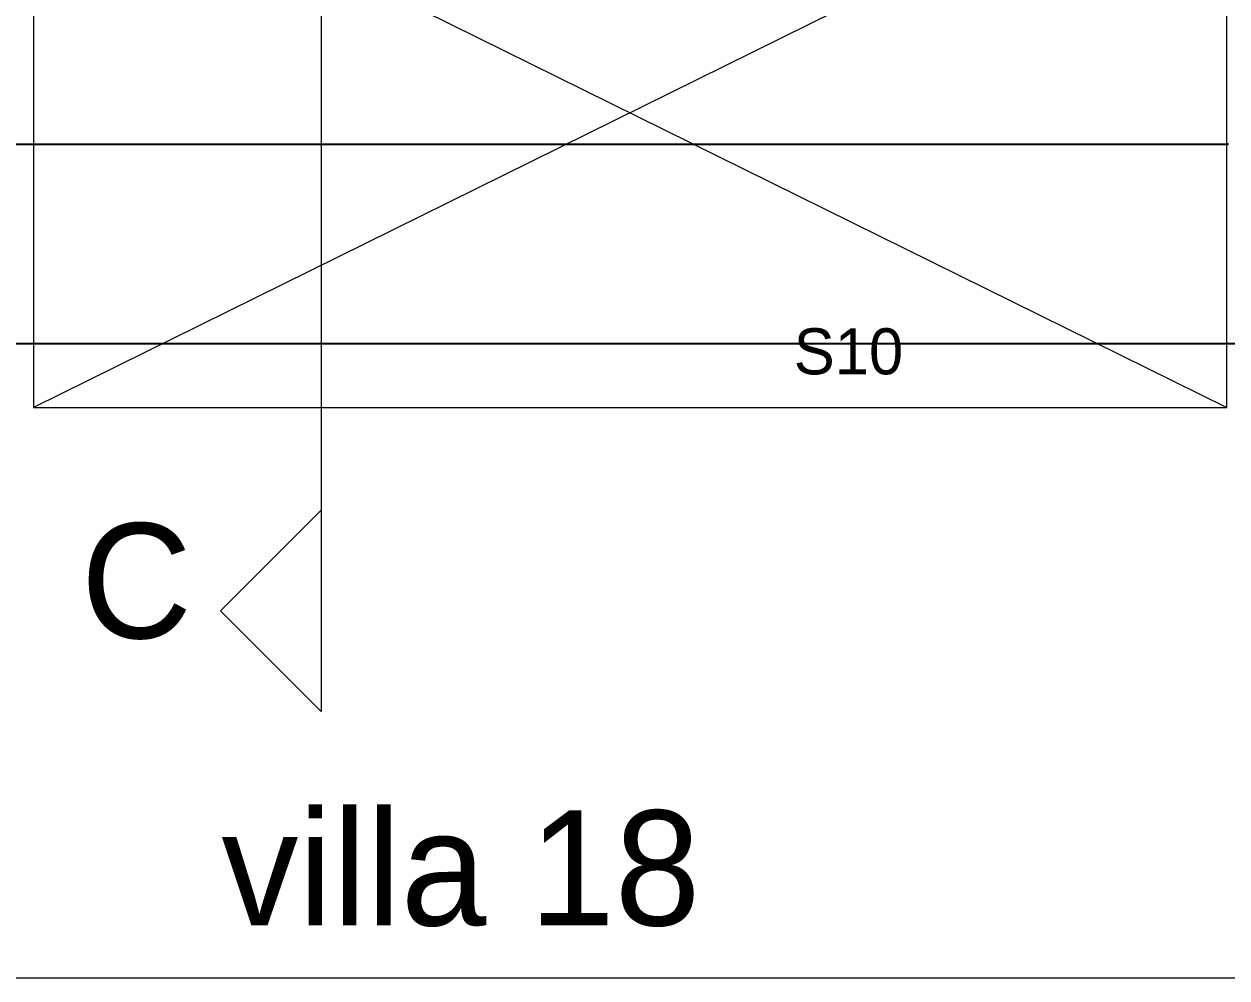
# Model space of a CAD drawing. Header units: metres. Extents: x -12536 to 12621, y -17191 to 9596.
# Drawn here: x -9709.8 to -9291.6, y -14453.3 to -14121.6 of the extents above; entities that cross this region are included whole.
import ezdxf
from ezdxf.enums import TextEntityAlignment as Align
from ezdxf.lldxf.tags import DXFTag

# ---------------------------------------------------------------- set-up
doc = ezdxf.new("R2010")
doc.units = ezdxf.units.M
doc.header["$MEASUREMENT"] = 0
doc.header["$PDMODE"] = 2
doc.header["$PDSIZE"] = 0.25
for name, color, linetype in [('Calque commun', 7, 'Continuous'), ('Cotations', 7, 'Continuous'), ('Layer100', 7, 'Continuous'), ('Textes', 7, 'Continuous')]:
    doc.layers.add(name, color=color, linetype=linetype)
doc.styles.add('Century Gothic11', font='GOTHIC.TTF', dxfattribs={"height": 0.18})
doc.styles.add('Century Gothic15', font='GOTHIC.TTF', dxfattribs={"height": 0.18})
doc.styles.add('Century Gothic16', font='GOTHIC.TTF', dxfattribs={"height": 0.18})
doc.styles.add('Verdana', font='verdana.ttf', dxfattribs={"height": 0.08})
tags = doc.linetypes.add('DASHDOT2', pattern=[0.5, 0.25, -0.125, 0, -0.125]).pattern_tags.tags
tags[10:11] = [DXFTag(74, 4), DXFTag(75, 0), DXFTag(340, '0'), DXFTag(46, 1.0), DXFTag(50, 0.0), DXFTag(44, 0.0), DXFTag(45, 0.0)]
tags[8:9] = [DXFTag(74, 4), DXFTag(75, 0), DXFTag(340, '0'), DXFTag(46, 1.0), DXFTag(50, 0.0), DXFTag(44, 0.0), DXFTag(45, 0.0)]
tags[6:7] = [DXFTag(74, 4), DXFTag(75, 0), DXFTag(340, '0'), DXFTag(46, 1.0), DXFTag(50, 0.0), DXFTag(44, 0.0), DXFTag(45, 0.0)]
tags[4:5] = [DXFTag(74, 4), DXFTag(75, 0), DXFTag(340, '0'), DXFTag(46, 1.0), DXFTag(50, 0.0), DXFTag(44, 0.0), DXFTag(45, 0.0)]
tags = doc.linetypes.add('HIDDEN', pattern=[0.375, 0.25, -0.125]).pattern_tags.tags
tags[6:7] = [DXFTag(74, 4), DXFTag(75, 0), DXFTag(340, '0'), DXFTag(46, 1.0), DXFTag(50, 0.0), DXFTag(44, 0.0), DXFTag(45, 0.0)]
tags[4:5] = [DXFTag(74, 4), DXFTag(75, 0), DXFTag(340, '0'), DXFTag(46, 1.0), DXFTag(50, 0.0), DXFTag(44, 0.0), DXFTag(45, 0.0)]
doc.dimstyles.new('DIM1', dxfattribs={"dimtxt": 0.08, "dimasz": 0.1, "dimexe": 0.05, "dimexo": 0, "dimgap": 0, "dimtad": 1, "dimjust": 2, "dimzin": 1, "dimdsep": 46, "dimtxsty": 'Verdana', "dimblk": 'ORIGIN', "dimcen": 0.09, "dimadec": 0, "dimazin": 0, "dimtfac": 1, "dimtdec": 4, "dimtix": 1, "dimtofl": 0, "dimtmove": 0, "dimatfit": 3, "dimfxl": 0.05, "dimfxlon": 1, "dimfrac": 2, "dimtolj": 1, "dimtzin": 0, "dimarcsym": 2})

# ---------------------------------------------------------------- blocks, each defined once
blk = doc.blocks.new('_ORIGIN')
at = {"color": 0, "linetype": 'ByBlock', "lineweight": -2}
blk.add_line((0, 0), (-1, 0), dxfattribs=at)
blk.add_circle((0, 0), 0.5, dxfattribs=at)
blk = doc.blocks.new('*D2010')
at = {"layer": 'Calque commun', "color": 0, "linetype": 'ByBlock', "lineweight": -2, "transparency": 16777216}
for p, q in [((-9951.29, -14163.32), (-9951.29, -14163.42)), ((-9951.19, -14163.37), (-9291.39, -14163.37)), ((-9291.29, -14163.37), (-9291.39, -14163.37)), ((-9291.29, -14163.32), (-9291.29, -14163.42))]:
    blk.add_line(p, q, dxfattribs=at)
at = {"layer": 'Calque commun', "color": 0, "linetype": 'Continuous', "lineweight": -2, "transparency": 16777216}
blk.add_line((-9291.19, -14163.37), (-9291.09, -14163.37), dxfattribs=at)
at = {"layer": 'Defpoints', "color": 0, "linetype": 'Continuous', "transparency": 16777216}
for p in [(-9951.29, -14124.22), (-9291.29, -14124.22), (-9291.29, -14163.37)]:
    blk.add_point(p, dxfattribs=at)
at = {"layer": 'Calque commun', "color": 0, "linetype": 'Continuous', "lineweight": -2, "transparency": 16777216, "xscale": 0.1000000014901161, "yscale": 0.1000000014901161, "zscale": 0.1000000014901161, "rotation": 180}
for p in [(-9951.29, -14163.37), (-9291.29, -14163.37)]:
    blk.add_blockref('_ORIGIN', p, dxfattribs=at)
at = {"layer": 'Calque commun', "color": 0, "linetype": 'Continuous', "lineweight": 5, "transparency": 16777216, "insert": (-9291.57, -14163.37), "char_height": 0.08, "attachment_point": 8, "line_spacing_factor": 0.773441, "style": 'Verdana'}
blk.add_mtext('\\A1;660.00', dxfattribs=at)
blk = doc.blocks.new('*D2012')
at = {"layer": 'Calque commun', "color": 0, "linetype": 'ByBlock', "lineweight": -2, "transparency": 16777216}
for p, q in [((-9951.29, -14232.66), (-9951.29, -14232.76)), ((-9951.19, -14232.71), (-8007.39, -14232.71)), ((-8007.29, -14232.71), (-8007.39, -14232.71)), ((-8007.29, -14232.66), (-8007.29, -14232.76))]:
    blk.add_line(p, q, dxfattribs=at)
at = {"layer": 'Calque commun', "color": 0, "linetype": 'Continuous', "lineweight": -2, "transparency": 16777216}
blk.add_line((-8007.19, -14232.71), (-8007.09, -14232.71), dxfattribs=at)
at = {"layer": 'Defpoints', "color": 0, "linetype": 'Continuous', "transparency": 16777216}
for p in [(-9951.29, -14163.37), (-8007.29, -14163.37), (-8007.29, -14232.71)]:
    blk.add_point(p, dxfattribs=at)
at = {"layer": 'Calque commun', "color": 0, "linetype": 'Continuous', "lineweight": -2, "transparency": 16777216, "xscale": 0.1000000014901161, "yscale": 0.1000000014901161, "zscale": 0.1000000014901161, "rotation": 180}
for p in [(-9951.29, -14232.71), (-8007.29, -14232.71)]:
    blk.add_blockref('_ORIGIN', p, dxfattribs=at)
at = {"layer": 'Calque commun', "color": 0, "linetype": 'Continuous', "lineweight": 5, "transparency": 16777216, "insert": (-8007.61, -14232.71), "char_height": 0.08, "attachment_point": 8, "line_spacing_factor": 0.773441, "style": 'Verdana'}
blk.add_mtext('\\A1;1944.00', dxfattribs=at)
blk = doc.blocks.new('fleche08')
at = {"layer": 'Layer100', "color": 6, "linetype": 'Continuous', "lineweight": 20}
mesh = blk.add_polyface(dxfattribs=at)
corners = [(-0.35, -0.35), (0, 0), (0.35, -0.35)]
mesh.append_faces([[corners[k] for k in face] for face in [(0, 1, 2)]], dxfattribs={"color": 6})

msp = doc.modelspace()

# ---------------------------------------------------------------- linework, layer by layer
at = {"layer": 'Calque commun', "color": 12, "linetype": 'HIDDEN', "lineweight": 5}
for p, q in [((-9291.558, -14049.943), (-9706.558, -14254.943)), ((-9706.558, -14049.943), (-9291.558, -14254.943))]:
    msp.add_line(p, q, dxfattribs=at)
at = {"layer": 'Cotations', "color": 1, "linetype": 'DASHDOT2', "lineweight": 20, "flags": 128}
msp.add_lwpolyline([(-9606.533, -12943.657), (-9606.533, -14323.771), (-9606.533, -14323.771)], dxfattribs=at)

# ---------------------------------------------------------------- block references
at = {"layer": 'Calque commun', "color": 0, "linetype": 'ByBlock', "lineweight": -2, "xscale": 100, "yscale": 100, "zscale": 100, "rotation": 90}
msp.add_blockref('fleche08', (-9641.533, -14325.616), dxfattribs=at)

# ---------------------------------------------------------------- texts
at = {"layer": 'Textes', "color": 5, "linetype": 'ByBlock', "lineweight": -2, "style": 'Century Gothic11'}
msp.add_text('S10', height=16, dxfattribs=at).set_placement((-9404.119, -14227.412), align=Align.TOP_RIGHT)
at = {"layer": 'Textes', "color": 5, "linetype": 'ByBlock', "lineweight": -2, "style": 'Century Gothic15'}
msp.add_text('C', height=40, dxfattribs=at).set_placement((-9690.038, -14295.18), align=Align.TOP_LEFT)
at = {"layer": 'Textes', "color": 5, "linetype": 'ByBlock', "lineweight": -2, "style": 'Century Gothic16'}
msp.add_text('villa 18', height=40, dxfattribs=at).set_placement((-9641.17, -14435.037))

# ---------------------------------------------------------------- dimensions: what is measured, and where the dimension line sits
at = {"layer": 'Calque commun', "color": 5, "linetype": 'Continuous', "lineweight": 5}
for p1, p2, distance, picture, middle in [((-9951.286, -14124.219), (-9291.287, -14124.219), -39.146, '*D2010', (-9291.574, -14163.324)), ((-9951.286, -14163.366), (-8007.287, -14163.366), -69.349, '*D2012', (-8007.605, -14232.673))]:
    dim = msp.add_aligned_dim(p1=p1, p2=p2, distance=distance, dimstyle='DIM1', dxfattribs=at)
    dim.commit()
    dim.dimension.update_dxf_attribs({"geometry": picture, "text_midpoint": middle})

# ---------------------------------------------------------------- meshes
at = {"layer": 'Calque commun', "color": 7, "linetype": 'Continuous', "lineweight": 5}
mesh = msp.add_polyface(dxfattribs=at)
corners = [(-6255.473, -10253.272), (-12255.473, -10253.272), (-12255.473, -14453.272), (-6255.473, -14453.272)]
mesh.append_faces([[corners[k] for k in face] for face in [(0, 1, 2, 3)]], dxfattribs={"color": 7})
at = {"layer": 'Calque commun', "color": 12, "linetype": 'HIDDEN', "lineweight": 5}
mesh = msp.add_polyface(dxfattribs=at)
corners = [(-9706.558, -14254.943), (-9291.558, -14254.943), (-9291.558, -14049.943), (-9706.558, -14049.943)]
mesh.append_faces([[corners[k] for k in face] for face in [(0, 1, 2, 3)]], dxfattribs={"color": 12})

doc.saveas('drawing.dxf')
